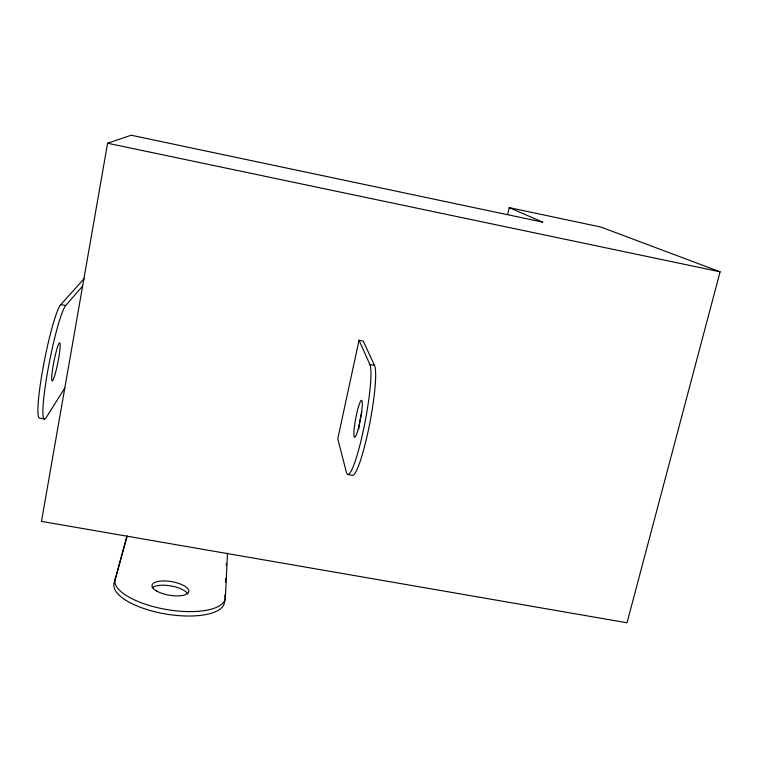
<?xml version="1.0" encoding="UTF-8"?>
<svg xmlns="http://www.w3.org/2000/svg" width="758" height="758" viewBox="0 0 758 758"><rect width="100%" height="100%" fill="white"/><g stroke="black" fill="none" stroke-linecap="round" stroke-linejoin="round"><path stroke-width="1.14" d="M126.946 535.792L114.155 583.29A56.007 20.864 9.6 0 0 165.898 614.037A56.007 20.864 9.6 0 0 224.52 601.89L225.401 597.607L227.504 553.16M224.747 597.209L224.861 594.878M225.496 582.021L225.666 578.515M226.291 565.667L226.405 563.327M509.234 207.635L542.643 222.103L131.153 135.227L107.608 143.243L41.482 521.381L627.027 622.773L720.1 271.809L600.923 227.068L509.234 207.635L507.623 214.542M359.046 340.285L337.774 438.806L346.368 472.206A56.556 7.192 -79.3 0 0 362.892 432.515A56.556 7.192 -79.3 0 0 369.885 364.494L359.046 340.285L363.253 341.109L374.499 365.384A56.528 7.391 -79.3 0 1 369.174 426.28A56.528 7.391 -79.3 0 1 352.432 475.332L347.827 474.489M114.155 583.29L127.031 536.749M64.809 388.011L46.361 417.307A58.214 6.121 -78.8 0 1 47.309 373.448A58.214 6.121 -78.8 0 1 65.7 305.531L82.622 286.117M44.419 419.032L39.539 418.132A58.233 6.339 -78.8 0 1 43.547 365.119A58.233 6.339 -78.8 0 1 60.801 304.583L84.384 278.357M60.801 304.583L65.7 305.531M369.885 364.494L374.499 365.384M107.608 143.243L720.1 271.809M540.558 221.497A158.867 36.943 -78.9 0 1 542.643 222.103M152.178 587.876A18.656 6.945 9.6 0 1 170.683 585.868A18.656 6.945 9.6 0 1 187.586 593.855M225.401 597.607A56.045 20.693 9.7 0 1 166.769 609.555A56.045 20.693 9.7 0 1 114.97 578.951M358.761 429A18.827 2.454 -79.3 0 1 361.841 411.784M55.552 372.566A19.386 2.037 -78.8 0 0 59.778 342.9A19.386 2.037 -78.8 0 0 52.435 370.16A19.386 2.037 -78.8 0 0 55.552 372.566M156.811 591.126A18.666 6.888 9.7 0 0 188.003 593.097A18.666 6.888 9.7 0 0 166.466 581.026A18.666 6.888 9.7 0 0 156.811 591.126M357.482 431.501A18.836 2.397 -79.3 0 0 361.964 400.774A18.836 2.397 -79.3 0 0 354.753 424.092A18.836 2.397 -79.3 0 0 357.482 431.501"/></g></svg>
